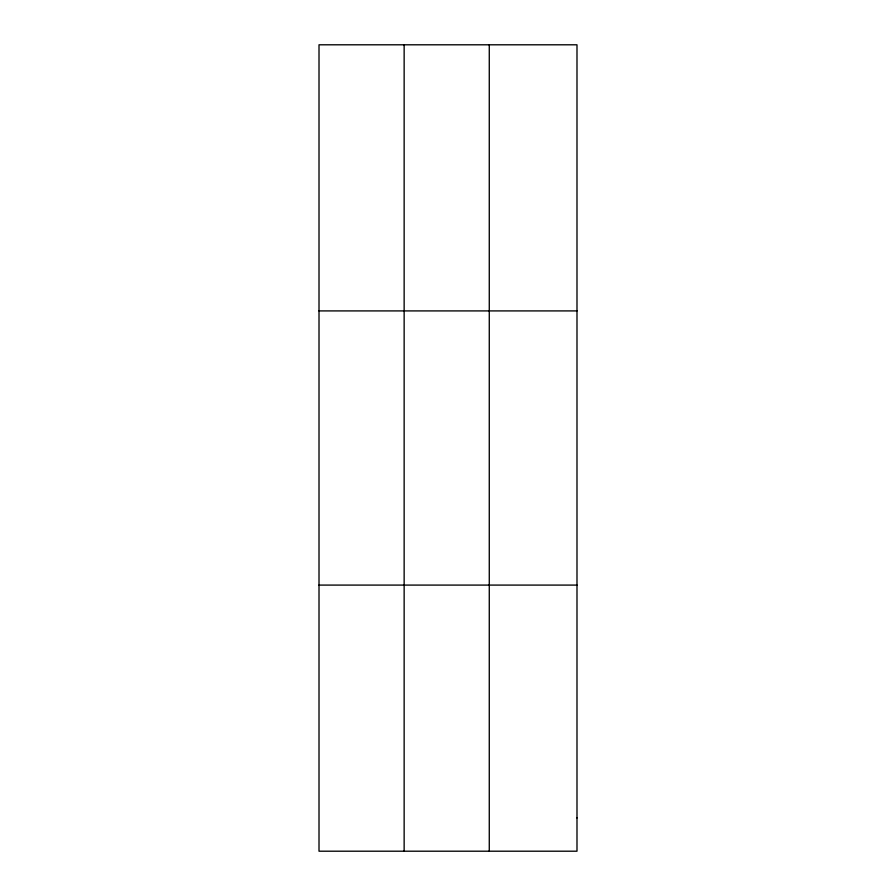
<?xml version="1.0" encoding="UTF-8"?>
<svg xmlns="http://www.w3.org/2000/svg" width="896" height="896" viewBox="0 0 896 896"><rect width="100%" height="100%" fill="white"/><g stroke="black" fill="none" stroke-linecap="round" stroke-linejoin="round"><path stroke-width="1.34" d="M404.141 44.8L404.141 851.2M489.272 44.8L489.272 851.2M319.01 310.912L576.99 310.912M319.01 585.088L576.99 585.088M576.99 817.936L576.99 851.2L319.01 851.2L319.01 44.8L576.99 44.8L576.99 817.936"/></g></svg>
